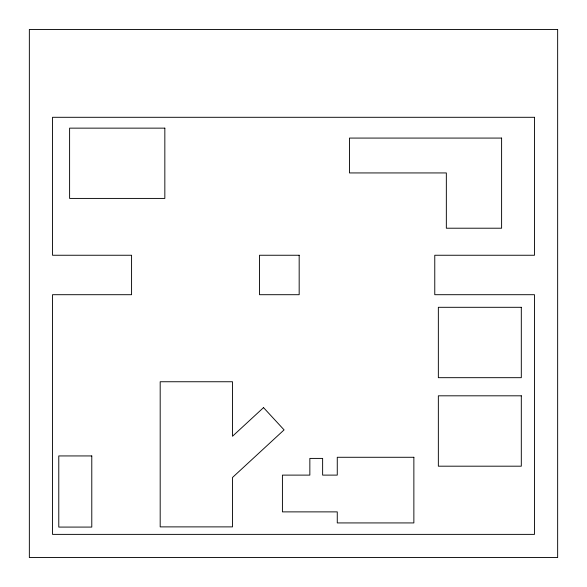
<?xml version="1.0" encoding="UTF-8"?>
<svg xmlns="http://www.w3.org/2000/svg" width="587" height="587" viewBox="0 0 587 587"><rect width="100%" height="100%" fill="white"/><g stroke="black" fill="none" stroke-linecap="round" stroke-linejoin="round"><path stroke-width="0.88" d="M263.526 407.62L232.503 436.251L232.503 381.748L160.185 381.748L160.185 526.884L232.503 526.884L232.503 477.48L284.079 429.889L263.526 407.62M557.65 29.453L29.35 29.453L29.35 557.547L557.65 557.547L557.65 29.453M534.478 117.297L52.522 117.297L52.522 255.25L131.576 255.25L131.576 294.703L52.522 294.703L52.522 534.375L534.478 534.375L534.478 294.703L434.769 294.703L434.769 255.25L534.478 255.25L534.478 117.297M164.837 128.142L69.604 128.142L69.604 198.421L164.837 198.421L164.837 128.142M501.606 138.077L349.463 138.077L349.463 172.938L446.34 172.938L446.34 228.211L501.606 228.211L501.606 138.077M299.172 255.25L259.498 255.25L259.498 294.703L299.172 294.703L299.172 255.25M521.307 307.302L438.35 307.302L438.35 377.683L521.307 377.683L521.307 307.302M521.307 395.814L438.35 395.814L438.35 466.188L521.307 466.188L521.307 395.814M91.785 455.938L58.781 455.938L58.781 527.082L91.785 527.082L91.785 455.938M413.864 457.28L337.268 457.28L337.268 475.11L322.63 475.11L322.63 458.41L309.848 458.41L309.848 475.11L282.42 475.11L282.42 511.879L337.268 511.879L337.268 522.929L413.864 522.929L413.864 457.28"/></g></svg>
